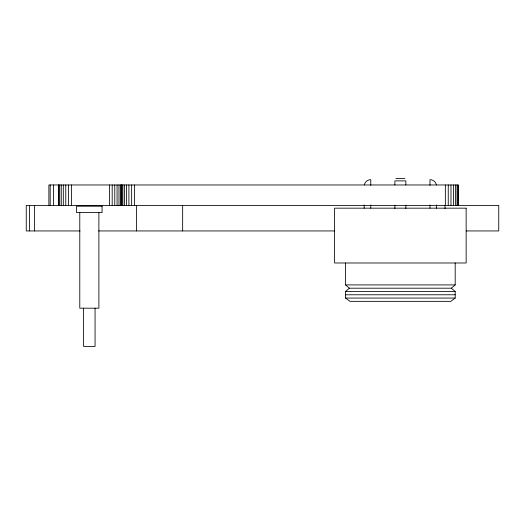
<?xml version="1.0" encoding="UTF-8"?>
<svg xmlns="http://www.w3.org/2000/svg" width="525" height="525" viewBox="0 0 525 525"><rect width="100%" height="100%" fill="white"/><g stroke="black" fill="none" stroke-linecap="round" stroke-linejoin="round"><path stroke-width="0.79" d="M451.349 288.199L455.188 291.487L455.188 298.062L450.798 301.35L349.945 301.35L345.555 298.062L345.555 291.487L349.394 288.199L451.349 288.199L455.188 284.911L455.188 262.986M395.876 178.572L404.867 178.572M80.089 230.941L26.25 230.941L26.25 205.446L498.75 205.446L498.75 230.941L466.22 230.941M98.575 230.941L334.51 230.941M345.555 262.986L345.555 284.911L455.188 284.911M345.555 291.487L455.188 291.487M345.555 294.774L455.188 294.774M345.555 298.062L455.188 298.062M345.555 284.911L349.394 288.199M458.312 205.367L458.312 184.971L48.878 184.971L48.878 205.367M457.984 184.971L457.984 205.367M457.026 184.971L457.026 205.367M455.483 184.971L455.483 205.367M453.436 184.971L453.436 205.367M450.982 184.971L450.982 205.367M448.245 184.971L448.245 205.367M445.358 184.971L445.358 205.367M445.029 205.446L445.029 208.628M436.551 204.921L436.551 208.169M429.968 185.364L429.968 179.668A6.576 6.576 0 0 1 436.196 184.131L436.321 184.544A6.576 6.576 0 0 1 436.419 184.957M429.968 204.914L429.968 208.169M405.851 184.938L405.851 180.882L394.892 180.882L394.892 184.938M405.851 205.209L405.851 208.451M394.892 205.209L394.892 208.451M370.775 185.364L370.775 179.668A6.576 6.576 0 0 0 364.875 183.337L364.698 183.724A6.576 6.576 0 0 0 364.324 184.957M370.775 204.914L370.775 208.169M364.192 204.921L364.192 208.169M182.654 205.446L182.654 230.941M136.513 205.446L136.513 230.941M134.531 184.971L134.531 205.367M131.644 184.971L131.644 205.367M128.907 184.971L128.907 205.367M126.453 184.971L126.453 205.367M124.405 184.971L124.405 205.367M122.857 184.971L122.857 205.367M121.898 184.971L121.898 205.367M121.301 184.971L121.301 205.367M120.415 184.971L120.415 205.367M118.985 184.971L118.985 205.367M117.075 184.971L117.075 205.367M114.772 184.971L114.772 205.367M112.186 184.971L112.186 205.367M109.436 184.971L109.436 205.367M98.884 212.586L98.884 308.188L79.78 308.188L79.78 212.586M95.064 308.188L95.064 346.428L83.6 346.428L83.6 308.188M71.393 184.971L71.393 205.367M68.506 184.971L68.506 205.367M65.769 184.971L65.769 205.367M63.315 184.971L63.315 205.367M61.267 184.971L61.267 205.367M59.719 184.971L59.719 205.367M58.767 184.971L58.767 205.367M58.439 184.971L58.452 205.367M53.438 184.971L53.438 205.367M50.183 184.971L50.183 205.367M34.532 205.446L34.532 230.941M29.505 205.446L29.505 230.941M102.073 206.207L76.591 206.207L76.591 212.586L102.073 212.586L102.073 206.207M466.148 208.169L334.596 208.169L334.596 262.986L466.148 262.986L466.148 208.169M121.603 205.367L121.603 184.971L121.577 205.367"/></g></svg>
